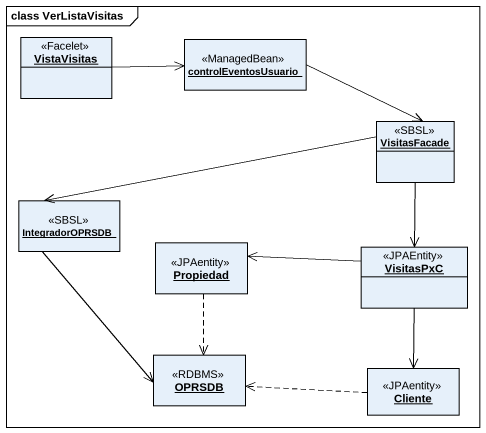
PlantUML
@startuml
mainframe class VerListaVisitas
hide circle
hide empty members
object VistaVisitas <<Facelet>>
object controlEventosUsuario <<ManagedBean>>
object VisitasFacade <<SBSL>>
object IntegradorOPRSDB <<SBSL>>
object Propiedad <<JPAentity>>
object VisitasPxC <<JPAEntity>>
object OPRSDB <<RDBMS>>
object Cliente <<JPAentity>>
VistaVisitas -right-> controlEventosUsuario
controlEventosUsuario -right-> VisitasFacade
VisitasFacade -left-> IntegradorOPRSDB
VisitasFacade --> VisitasPxC
IntegradorOPRSDB --> OPRSDB
Propiedad ..> OPRSDB
VisitasPxC -left-> Propiedad
VisitasPxC --> Cliente
Cliente .left.> OPRSDB
@enduml
